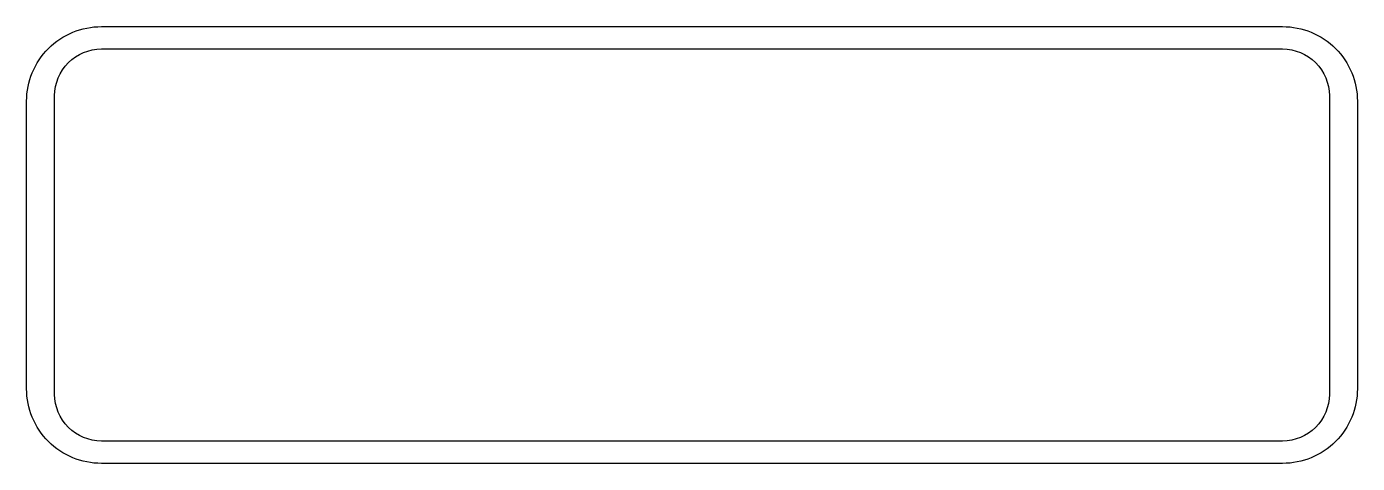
# Model space of a CAD drawing. Extents: x 121.8 to 193, y 213.6 to 237.
import ezdxf

# ---------------------------------------------------------------- set-up
doc = ezdxf.new("R2010")
doc.units = 0
doc.layers.get('0').update_dxf_attribs({"linetype": 'CONTINUOUS'})

msp = doc.modelspace()

# ---------------------------------------------------------------- linework, layer by layer
for points in [[(188.955, 213.573), (125.755, 213.573, -0.414214), (121.755, 217.573), (121.755, 232.973, -0.414214), (125.755, 236.973), (188.955, 236.973, -0.414214), (192.955, 232.973), (192.955, 217.573, -0.414214)], [(125.755, 214.773, -0.414214), (123.255, 217.273), (123.255, 233.273, -0.414214), (125.755, 235.773), (188.955, 235.773, -0.414214), (191.455, 233.273), (191.455, 217.273, -0.414214), (188.955, 214.773)]]:
    msp.add_lwpolyline(points, format="xyb", close=True)

doc.saveas('drawing.dxf')
